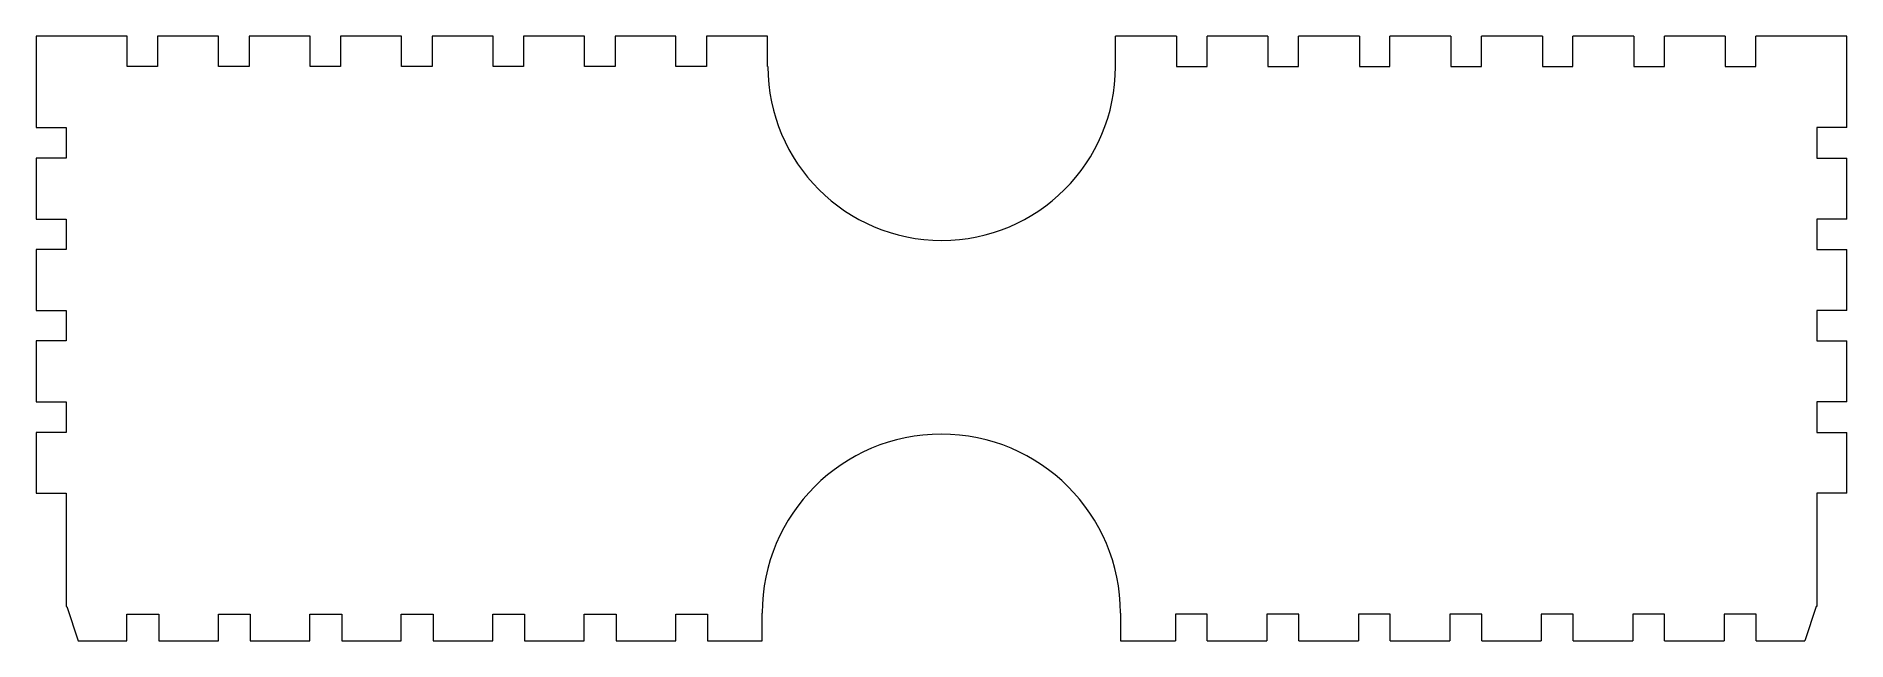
# Model space of a CAD drawing. Header units: millimetres. Extents: x -44 to 253, y -84 to 15.
import ezdxf

# ---------------------------------------------------------------- set-up
doc = ezdxf.new("R2010")
doc.units = ezdxf.units.MM

msp = doc.modelspace()

# ---------------------------------------------------------------- linework, layer by layer
at = {"color": 7, "linetype": 'Continuous', "lineweight": 15}
for p, q in [((-29.46, 15.09), (-44.38, 15.09)), ((-44.38, 15.09), (-44.38, 0.09)), ((-29.46, 10.09), (-29.46, 15.09)), ((-14.46, 15.09), (-24.46, 15.09)), ((-24.46, 15.09), (-24.46, 10.09)), ((-14.46, 10.09), (-14.46, 15.09)), ((0.54, 15.09), (-9.46, 15.09)), ((-9.46, 15.09), (-9.46, 10.09)), ((0.54, 10.09), (0.54, 15.09)), ((15.54, 15.09), (5.54, 15.09)), ((5.54, 15.09), (5.54, 10.09)), ((15.54, 10.09), (15.54, 15.09)), ((30.54, 15.09), (20.54, 15.09)), ((20.54, 15.09), (20.54, 10.09)), ((30.54, 10.09), (30.54, 15.09)), ((45.54, 15.09), (35.54, 15.09)), ((35.54, 15.09), (35.54, 10.09)), ((45.54, 10.09), (45.54, 15.09)), ((60.54, 15.09), (50.54, 15.09)), ((50.54, 15.09), (50.54, 10.09)), ((60.54, 10.09), (60.54, 15.09)), ((75.54, 15.09), (65.54, 15.09)), ((65.54, 15.09), (65.54, 10.09)), ((75.54, 10.09), (75.54, 15.09)), ((142.62, 15.09), (132.62, 15.09)), ((132.62, 10.09), (132.62, 15.09)), ((142.62, 15.09), (142.62, 10.09)), ((157.62, 15.09), (147.62, 15.09)), ((147.62, 10.09), (147.62, 15.09)), ((157.62, 15.09), (157.62, 10.09)), ((172.62, 15.09), (162.62, 15.09)), ((162.62, 10.09), (162.62, 15.09)), ((172.62, 15.09), (172.62, 10.09)), ((187.62, 15.09), (177.62, 15.09)), ((177.62, 10.09), (177.62, 15.09)), ((187.62, 15.09), (187.62, 10.09)), ((202.62, 15.09), (192.62, 15.09)), ((192.62, 10.09), (192.62, 15.09)), ((202.62, 15.09), (202.62, 10.09)), ((217.62, 15.09), (207.62, 15.09)), ((207.62, 10.09), (207.62, 15.09)), ((217.62, 15.09), (217.62, 10.09)), ((232.62, 15.09), (222.62, 15.09)), ((222.62, 10.09), (222.62, 15.09)), ((232.62, 15.09), (232.62, 10.09)), ((252.54, 15.09), (237.62, 15.09)), ((237.62, 10.09), (237.62, 15.09)), ((252.54, 0.09), (252.54, 15.09)), ((-24.46, 10.09), (-29.46, 10.09)), ((-9.46, 10.09), (-14.46, 10.09)), ((5.54, 10.09), (0.54, 10.09)), ((20.54, 10.09), (15.54, 10.09)), ((35.54, 10.09), (30.54, 10.09)), ((50.54, 10.09), (45.54, 10.09)), ((65.54, 10.09), (60.54, 10.09)), ((75.62, 10.09), (75.54, 10.09)), ((142.62, 10.09), (147.62, 10.09)), ((157.62, 10.09), (162.62, 10.09)), ((172.62, 10.09), (177.62, 10.09)), ((187.62, 10.09), (192.62, 10.09)), ((202.62, 10.09), (207.62, 10.09)), ((217.62, 10.09), (222.62, 10.09)), ((232.62, 10.09), (237.62, 10.09)), ((-44.38, 0.09), (-39.46, 0.09)), ((-39.46, 0.09), (-39.46, -4.91)), ((247.62, 0.09), (247.62, -4.91)), ((252.54, 0.09), (247.62, 0.09)), ((-39.46, -4.91), (-44.38, -4.91)), ((-44.38, -4.91), (-44.38, -14.91)), ((247.62, -4.91), (252.54, -4.91)), ((252.54, -14.91), (252.54, -4.91)), ((-44.38, -14.91), (-39.46, -14.91)), ((-39.46, -14.91), (-39.46, -19.91)), ((247.62, -14.91), (247.62, -19.91)), ((252.54, -14.91), (247.62, -14.91)), ((-39.46, -19.91), (-44.38, -19.91)), ((-44.38, -19.91), (-44.38, -29.91)), ((247.62, -19.91), (252.54, -19.91)), ((252.54, -29.91), (252.54, -19.91)), ((-44.38, -29.91), (-39.46, -29.91)), ((-39.46, -29.91), (-39.46, -34.91)), ((247.62, -29.91), (247.62, -34.91)), ((252.54, -29.91), (247.62, -29.91)), ((-39.46, -34.91), (-44.38, -34.91)), ((-44.38, -34.91), (-44.38, -44.91)), ((247.62, -34.91), (252.54, -34.91)), ((252.54, -44.91), (252.54, -34.91)), ((-44.38, -44.91), (-39.46, -44.91)), ((-39.46, -44.91), (-39.46, -49.91)), ((247.62, -44.91), (247.62, -49.91)), ((252.54, -44.91), (247.62, -44.91)), ((-39.46, -49.91), (-44.38, -49.91)), ((-44.38, -49.91), (-44.38, -59.91)), ((247.62, -49.91), (252.54, -49.91)), ((252.54, -59.91), (252.54, -49.91)), ((-44.38, -59.91), (-39.46, -59.91)), ((-39.46, -59.91), (-39.46, -78.51)), ((247.62, -59.91), (247.62, -78.51)), ((252.54, -59.91), (247.62, -59.91)), ((-39.46, -78.51), (-39.38, -78.51)), ((-39.38, -78.51), (-37.5, -84.11)), ((-29.5, -84.11), (-29.5, -79.72)), ((-29.5, -79.72), (-24.28, -79.72)), ((-24.28, -79.72), (-24.28, -84.11)), ((-14.5, -84.11), (-14.5, -79.72)), ((-14.5, -79.72), (-9.28, -79.72)), ((-9.28, -79.72), (-9.28, -84.11)), ((0.5, -84.11), (0.5, -79.72)), ((0.5, -79.72), (5.72, -79.72)), ((5.72, -79.72), (5.72, -84.11)), ((15.5, -84.11), (15.5, -79.72)), ((15.5, -79.72), (20.72, -79.72)), ((20.72, -79.72), (20.72, -84.11)), ((30.5, -84.11), (30.5, -79.72)), ((30.5, -79.72), (35.72, -79.72)), ((35.72, -79.72), (35.72, -84.11)), ((45.5, -84.11), (45.5, -79.72)), ((45.5, -79.72), (50.72, -79.72)), ((50.72, -79.72), (50.72, -84.11)), ((60.5, -84.11), (60.5, -79.72)), ((60.5, -79.72), (65.72, -79.72)), ((65.72, -79.72), (65.72, -84.11)), ((74.68, -84.11), (74.68, -79.57)), ((133.42, -79.57), (133.42, -84.11)), ((142.44, -79.72), (142.44, -84.11)), ((147.67, -79.72), (142.44, -79.72)), ((147.67, -84.11), (147.67, -79.72)), ((157.44, -79.72), (157.44, -84.11)), ((162.67, -79.72), (157.44, -79.72)), ((162.67, -84.11), (162.67, -79.72)), ((172.44, -79.72), (172.44, -84.11)), ((177.67, -79.72), (172.44, -79.72)), ((177.67, -84.11), (177.67, -79.72)), ((187.44, -79.72), (187.44, -84.11)), ((192.67, -79.72), (187.44, -79.72)), ((192.67, -84.11), (192.67, -79.72)), ((202.44, -79.72), (202.44, -84.11)), ((207.67, -79.72), (202.44, -79.72)), ((207.67, -84.11), (207.67, -79.72)), ((217.44, -79.72), (217.44, -84.11)), ((222.67, -79.72), (217.44, -79.72)), ((222.67, -84.11), (222.67, -79.72)), ((232.44, -79.72), (232.44, -84.11)), ((237.67, -79.72), (232.44, -79.72)), ((237.67, -84.11), (237.67, -79.72)), ((247.54, -78.51), (245.67, -84.11)), ((247.62, -78.51), (247.54, -78.51)), ((-37.5, -84.11), (-29.5, -84.11)), ((-24.28, -84.11), (-14.5, -84.11)), ((-9.28, -84.11), (0.5, -84.11)), ((5.72, -84.11), (15.5, -84.11)), ((20.72, -84.11), (30.5, -84.11)), ((35.72, -84.11), (45.5, -84.11)), ((50.72, -84.11), (60.5, -84.11)), ((65.72, -84.11), (74.68, -84.11)), ((133.42, -84.11), (142.44, -84.11)), ((147.67, -84.11), (157.44, -84.11)), ((162.67, -84.11), (172.44, -84.11)), ((177.67, -84.11), (187.44, -84.11)), ((192.67, -84.11), (202.44, -84.11)), ((207.67, -84.11), (217.44, -84.11)), ((222.67, -84.11), (232.44, -84.11)), ((237.67, -84.11), (245.67, -84.11))]:
    msp.add_line(p, q, dxfattribs=at)
for centre, radius, start, end in [((104.12, 10.09), 28.5, 180, 0), ((104.05, -79.57), 29.37, 0, 180)]:
    msp.add_arc(centre, radius, start, end, dxfattribs=at)

doc.saveas('drawing.dxf')
